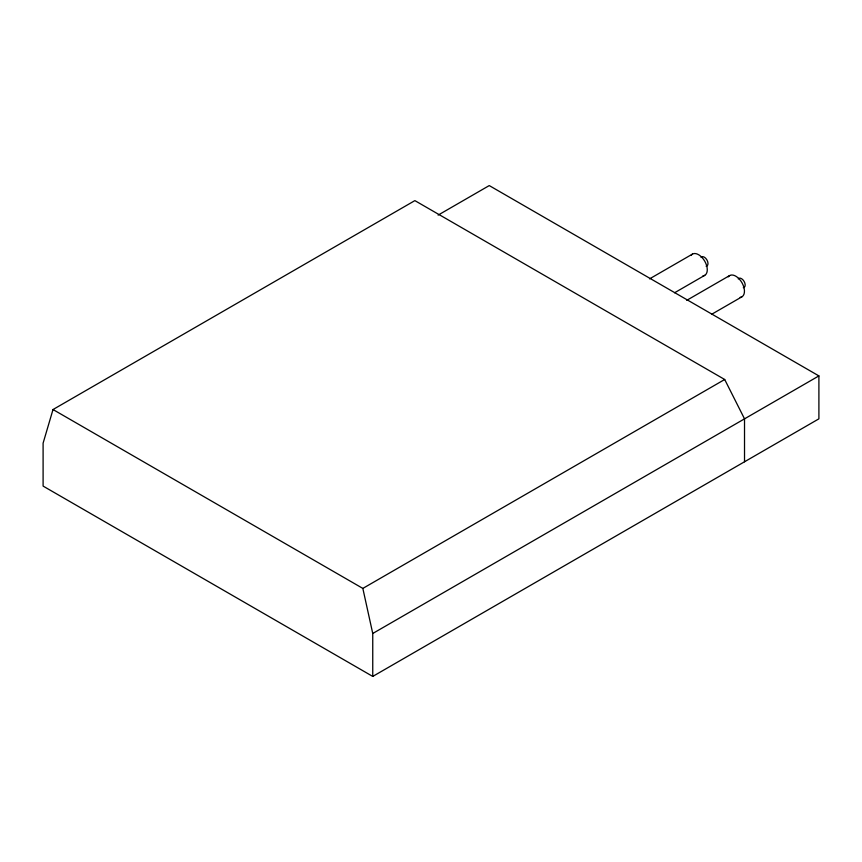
<?xml version="1.0" encoding="UTF-8"?>
<svg xmlns="http://www.w3.org/2000/svg" width="862" height="862" viewBox="0 0 862 862"><rect width="100%" height="100%" fill="white"/><g stroke="black" fill="none" stroke-linecap="round" stroke-linejoin="round"><path stroke-width="1.29" d="M744.52 461.784L744.52 418.846L724.694 379.495L414.87 200.62L53.013 409.536L43.1 443.165L43.1 486.093L372.75 676.422L818.9 418.835L818.9 375.907L489.25 185.578L438.111 215.112M649.56 278.868L692.466 254.096M674.59 292.757L704.739 275.344M686.745 300.332L729.651 275.56M711.764 314.221L741.913 296.819M53.013 409.536L362.837 588.412L724.694 379.495M372.75 676.422L372.75 633.484L818.9 375.907M362.837 588.412L372.75 633.484M728.271 276.842A12.273 7.079 60 0 1 741.913 282.65A12.273 7.079 60 0 1 740.124 297.368M738.26 278.911A5.237 3.028 60 0 1 744.089 281.389A5.237 3.028 60 0 1 743.324 287.682M701.086 257.447A5.237 3.028 60 0 1 706.915 259.925A5.237 3.028 60 0 1 706.14 266.218M691.087 255.378A12.273 7.079 60 0 1 704.739 261.186A12.273 7.079 60 0 1 702.939 275.905"/></g></svg>
